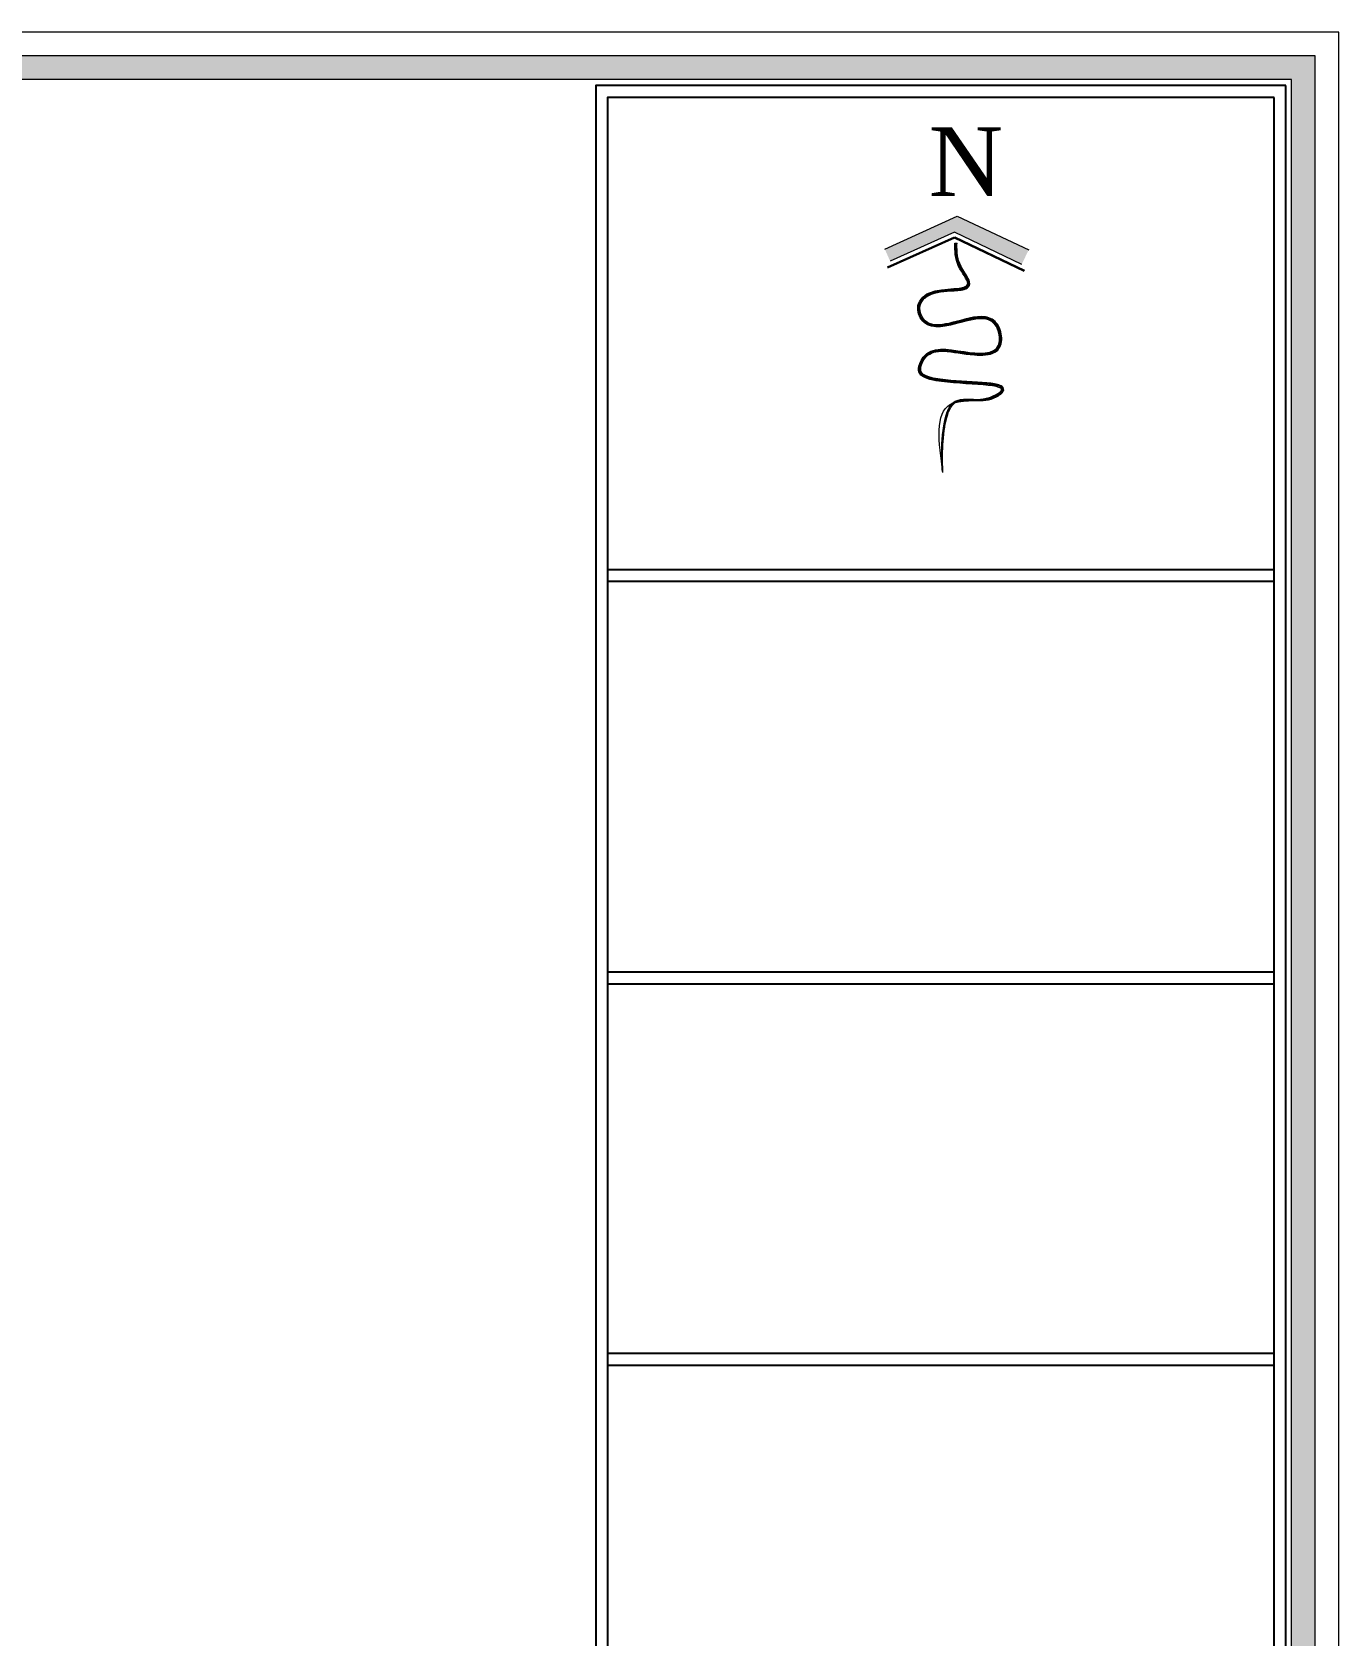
# Model space of a CAD drawing. Header units: metres. Extents: x -355 to 973, y -73 to 238.
# Drawn here: x -265.83 to -247.65, y 57.69 to 79.99 of the extents above; entities that cross this region are included whole.
import ezdxf

# ---------------------------------------------------------------- set-up
doc = ezdxf.new("R2010")
doc.units = ezdxf.units.M
doc.header["$LTSCALE"] = 3
doc.header["$MEASUREMENT"] = 0
doc.layers.add('05', color=21, linetype='Continuous', lineweight=5)
doc.styles.add('CCE02', font='naskhec.shx')

msp = doc.modelspace()

# ---------------------------------------------------------------- hatches: boundary and pattern name
at = {"layer": '05'}
h = msp.add_hatch(color=256, dxfattribs=at)
h.paths.add_polyline_path([(-247.979, 79.658), (-247.979, 34.121), (-313.564, 34.121), (-313.564, 79.658)])
h.paths.add_polyline_path([(-248.309, 34.452), (-313.233, 34.452), (-313.233, 79.328), (-248.309, 79.328)], flags=16)
at = {"layer": '05', "ltscale": 0.2}
msp.add_hatch(color=256, dxfattribs=at).paths.add_polyline_path([(-252.956, 77.427), (-253.965, 76.971), (-253.891, 76.805), (-252.993, 77.207), (-252.06, 76.759), (-251.963, 76.961)])

# ---------------------------------------------------------------- linework, layer by layer
for p, q in [((-257.82, 72.517), (-248.55, 72.517)), ((-257.82, 72.352), (-248.55, 72.352)), ((-257.82, 66.919), (-248.55, 66.919)), ((-257.82, 66.753), (-248.55, 66.753)), ((-257.82, 61.616), (-248.55, 61.616)), ((-257.82, 61.451), (-248.55, 61.451))]:
    msp.add_line(p, q)
for points in [[(-248.385, 79.245), (-257.986, 79.245), (-257.986, 35.206), (-248.385, 35.206)], [(-248.55, 79.079), (-257.82, 79.079), (-257.82, 35.371), (-248.55, 35.371)]]:
    msp.add_lwpolyline(points, close=True)
for p, q in [((-253.965, 76.971), (-252.956, 77.427)), ((-252.956, 77.427), (-251.963, 76.961)), ((-252.993, 77.207), (-253.891, 76.805)), ((-252.06, 76.759), (-252.993, 77.207)), ((-253, 77.139), (-253.934, 76.72)), ((-252.994, 77.125), (-253.928, 76.707)), ((-252.025, 76.66), (-252.994, 77.125)), ((-252.99, 77.052), (-252.96, 77.052)), ((-252.019, 76.673), (-252.987, 77.139))]:
    msp.add_line(p, q, dxfattribs=at)
at = {"layer": '05'}
for points in [[(-247.648, 79.989), (-313.894, 79.989), (-313.894, 33.791), (-247.648, 33.791)], [(-247.979, 79.658), (-313.564, 79.658), (-313.564, 34.121), (-247.979, 34.121)], [(-248.309, 79.328), (-313.233, 79.328), (-313.233, 34.452), (-248.309, 34.452)]]:
    msp.add_lwpolyline(points, close=True, dxfattribs=at)
at = {"layer": '05', "ltscale": 0.2, "start_tangent": (-0.038032, -0.999277)}
msp.add_spline([(-253.157, 73.866), (-253.052, 74.813), (-252.496, 74.914), (-252.37, 74.977), (-253.254, 75.141), (-253.49, 75.266), (-253.431, 75.469), (-252.863, 75.545), (-252.382, 75.633), (-252.433, 75.924), (-253.418, 75.949), (-253.507, 76.151), (-253.343, 76.365), (-252.812, 76.492), (-252.938, 76.731), (-252.99, 77.052)], degree=3, dxfattribs=at)
at = {"layer": '05', "ltscale": 0.2}
for points, knots in [([(-253.164, 73.878), (-253.171, 73.95), (-253.176, 74.069), (-253.168, 74.363), (-253.15, 74.546), (-253.078, 74.764), (-253.037, 74.826), (-252.88, 74.91), (-252.728, 74.869), (-252.5, 74.894), (-252.416, 74.928), (-252.333, 74.988), (-252.32, 75.017), (-252.351, 75.059), (-252.386, 75.069), (-252.481, 75.087), (-252.541, 75.093), (-252.749, 75.108), (-252.92, 75.115), (-253.185, 75.14), (-253.287, 75.154), (-253.438, 75.203), (-253.482, 75.24), (-253.483, 75.363), (-253.444, 75.444), (-253.349, 75.537), (-253.291, 75.558), (-253.113, 75.575), (-252.979, 75.548), (-252.735, 75.516), (-252.631, 75.506), (-252.471, 75.53), (-252.411, 75.559), (-252.348, 75.671), (-252.35, 75.756), (-252.399, 75.913), (-252.452, 75.974), (-252.587, 76.022), (-252.668, 76.016), (-252.947, 75.961), (-253.169, 75.869), (-253.377, 75.925), (-253.425, 75.961), (-253.49, 76.07), (-253.504, 76.137), (-253.473, 76.252), (-253.43, 76.304), (-253.247, 76.408), (-253.045, 76.4), (-252.862, 76.424), (-252.818, 76.44), (-252.792, 76.506), (-252.817, 76.553), (-252.882, 76.656), (-252.919, 76.713), (-252.981, 76.865), (-252.979, 76.957), (-252.978, 77.052)], [0.189313, 0.189313, 0.189313, 0.189313, 0.353922, 0.353922, 0.56065, 0.56065, 0.700594, 0.700594, 0.974313, 0.974313, 1.113902, 1.113902, 1.220353, 1.220353, 1.326805, 1.326805, 1.433256, 1.433256, 1.646158, 1.646158, 1.790642, 1.790642, 1.935127, 1.935127, 2.079611, 2.079611, 2.224095, 2.224095, 2.454194, 2.454194, 2.618094, 2.618094, 2.758426, 2.758426, 2.898757, 2.898757, 3.054019, 3.054019, 3.209281, 3.209281, 3.558313, 3.558313, 3.687504, 3.687504, 3.816696, 3.816696, 3.945888, 3.945888, 4.204271, 4.204271, 4.316406, 4.316406, 4.428542, 4.428542, 4.540677, 4.540677, 4.738855, 4.738855, 4.738855, 4.738855]), ([(-253.162, 73.878), (-253.169, 73.95), (-253.174, 74.068), (-253.166, 74.374), (-253.146, 74.571), (-253.069, 74.774), (-253.033, 74.825), (-252.942, 74.877), (-252.887, 74.884), (-252.746, 74.885), (-252.656, 74.874), (-252.49, 74.895), (-252.407, 74.931), (-252.333, 74.988), (-252.32, 75.014), (-252.343, 75.055), (-252.372, 75.066), (-252.446, 75.083), (-252.495, 75.089), (-252.711, 75.109), (-252.934, 75.115), (-253.246, 75.15), (-253.355, 75.168), (-253.464, 75.229), (-253.484, 75.264), (-253.477, 75.362), (-253.451, 75.421), (-253.385, 75.507), (-253.345, 75.533), (-253.201, 75.58), (-253.07, 75.562), (-252.785, 75.52), (-252.625, 75.496), (-252.443, 75.541), (-252.392, 75.576), (-252.345, 75.693), (-252.351, 75.773), (-252.399, 75.911), (-252.441, 75.963), (-252.548, 76.016), (-252.612, 76.02), (-252.748, 76.005), (-252.822, 75.986), (-253.045, 75.927), (-253.197, 75.883), (-253.365, 75.921), (-253.412, 75.951), (-253.481, 76.051), (-253.5, 76.115), (-253.481, 76.243), (-253.431, 76.307), (-253.276, 76.384), (-253.172, 76.396), (-252.992, 76.409), (-252.916, 76.411), (-252.827, 76.437), (-252.801, 76.459), (-252.798, 76.526), (-252.822, 76.564), (-252.876, 76.649), (-252.906, 76.696), (-252.977, 76.843), (-252.977, 76.939), (-252.977, 77.042), (-252.977, 77.047), (-252.977, 77.052)], [0.189313, 0.189313, 0.189313, 0.189313, 0.353816, 0.353816, 0.574556, 0.574556, 0.697001, 0.697001, 0.819445, 0.819445, 0.979694, 0.979694, 1.119662, 1.119662, 1.213675, 1.213675, 1.307689, 1.307689, 1.401702, 1.401702, 1.668689, 1.668689, 1.832704, 1.832704, 1.944014, 1.944014, 2.055324, 2.055324, 2.166634, 2.166634, 2.404596, 2.404596, 2.642559, 2.642559, 2.774394, 2.774394, 2.906229, 2.906229, 3.035085, 3.035085, 3.163941, 3.163941, 3.292797, 3.292797, 3.550508, 3.550508, 3.675423, 3.675423, 3.800337, 3.800337, 3.956292, 3.956292, 4.112246, 4.112246, 4.243947, 4.243947, 4.336692, 4.336692, 4.429436, 4.429436, 4.522181, 4.522181, 4.728501, 4.728501, 4.738855, 4.738855, 4.738855, 4.738855]), ([(-253.158, 73.879), (-253.165, 73.95), (-253.17, 74.068), (-253.163, 74.351), (-253.147, 74.522), (-253.08, 74.75), (-253.037, 74.818), (-252.923, 74.881), (-252.85, 74.881), (-252.689, 74.876), (-252.601, 74.869), (-252.446, 74.907), (-252.379, 74.942), (-252.324, 74.995), (-252.317, 75.022), (-252.343, 75.06), (-252.369, 75.069), (-252.433, 75.085), (-252.473, 75.091), (-252.642, 75.109), (-252.806, 75.115), (-253.131, 75.138), (-253.293, 75.155), (-253.443, 75.216), (-253.473, 75.245), (-253.479, 75.339), (-253.457, 75.4), (-253.394, 75.492), (-253.353, 75.524), (-253.26, 75.558), (-253.206, 75.563), (-253.025, 75.557), (-252.879, 75.525), (-252.644, 75.504), (-252.552, 75.503), (-252.411, 75.551), (-252.363, 75.606), (-252.341, 75.759), (-252.364, 75.853), (-252.45, 75.981), (-252.514, 76.012), (-252.734, 76.032), (-252.917, 75.959), (-253.184, 75.903), (-253.279, 75.896), (-253.42, 75.956), (-253.475, 76.033), (-253.499, 76.193), (-253.461, 76.269), (-253.314, 76.371), (-253.2, 76.388), (-252.983, 76.406), (-252.882, 76.402), (-252.802, 76.454), (-252.79, 76.484), (-252.807, 76.549), (-252.829, 76.584), (-252.889, 76.678), (-252.925, 76.738), (-252.962, 76.851), (-252.97, 76.906), (-252.973, 76.992), (-252.973, 77.022), (-252.972, 77.052)], [0.189313, 0.189313, 0.189313, 0.189313, 0.35339, 0.35339, 0.547288, 0.547288, 0.701753, 0.701753, 0.856219, 0.856219, 1.010684, 1.010684, 1.135826, 1.135826, 1.218652, 1.218652, 1.301478, 1.301478, 1.384304, 1.384304, 1.597474, 1.597474, 1.810645, 1.810645, 1.926907, 1.926907, 2.043169, 2.043169, 2.159431, 2.159431, 2.275693, 2.275693, 2.508217, 2.508217, 2.660141, 2.660141, 2.80795, 2.80795, 2.955758, 2.955758, 3.103567, 3.103567, 3.400285, 3.400285, 3.585095, 3.585095, 3.757667, 3.757667, 3.930239, 3.930239, 4.10281, 4.10281, 4.275382, 4.275382, 4.357402, 4.357402, 4.439423, 4.439423, 4.557699, 4.557699, 4.675975, 4.675975, 4.738855, 4.738855, 4.738855, 4.738855]), ([(-253.161, 73.879), (-253.168, 73.95), (-253.173, 74.067), (-253.166, 74.329), (-253.154, 74.474), (-253.1, 74.71), (-253.059, 74.799), (-252.946, 74.88), (-252.872, 74.884), (-252.704, 74.88), (-252.613, 74.872), (-252.457, 74.906), (-252.39, 74.94), (-252.335, 74.986), (-252.323, 75.003), (-252.329, 75.042), (-252.346, 75.054), (-252.387, 75.071), (-252.414, 75.078), (-252.542, 75.099), (-252.684, 75.106), (-252.983, 75.124), (-253.14, 75.135), (-253.357, 75.175), (-253.431, 75.199), (-253.484, 75.272), (-253.484, 75.319), (-253.448, 75.423), (-253.416, 75.472), (-253.344, 75.532), (-253.302, 75.549), (-253.118, 75.581), (-252.933, 75.533), (-252.628, 75.505), (-252.516, 75.506), (-252.389, 75.578), (-252.357, 75.633), (-252.349, 75.768), (-252.367, 75.844), (-252.446, 75.98), (-252.521, 76.014), (-252.69, 76.02), (-252.785, 75.997), (-253.005, 75.939), (-253.13, 75.902), (-253.308, 75.903), (-253.37, 75.92), (-253.465, 76.016), (-253.498, 76.094), (-253.485, 76.229), (-253.442, 76.291), (-253.274, 76.393), (-253.113, 76.398), (-252.918, 76.413), (-252.862, 76.418), (-252.802, 76.457), (-252.792, 76.486), (-252.81, 76.548), (-252.831, 76.582), (-252.888, 76.672), (-252.924, 76.729), (-252.963, 76.836), (-252.971, 76.889), (-252.976, 76.978), (-252.976, 77.015), (-252.975, 77.052)], [0.189313, 0.189313, 0.189313, 0.189313, 0.353024, 0.353024, 0.520061, 0.520061, 0.682191, 0.682191, 0.844322, 0.844322, 1.006453, 1.006453, 1.126512, 1.126512, 1.196676, 1.196676, 1.26684, 1.26684, 1.337003, 1.337003, 1.539258, 1.539258, 1.736251, 1.736251, 1.878661, 1.878661, 1.986363, 1.986363, 2.094066, 2.094066, 2.201768, 2.201768, 2.504095, 2.504095, 2.692244, 2.692244, 2.819008, 2.819008, 2.945772, 2.945772, 3.115402, 3.115402, 3.285033, 3.285033, 3.496858, 3.496858, 3.644232, 3.644232, 3.792621, 3.792621, 3.94101, 3.94101, 4.161025, 4.161025, 4.278782, 4.278782, 4.358444, 4.358444, 4.438106, 4.438106, 4.5497, 4.5497, 4.661295, 4.661295, 4.738855, 4.738855, 4.738855, 4.738855]), ([(-253.159, 73.879), (-253.166, 73.95), (-253.171, 74.068), (-253.164, 74.371), (-253.144, 74.567), (-253.063, 74.782), (-253.019, 74.836), (-252.906, 74.883), (-252.836, 74.883), (-252.681, 74.877), (-252.597, 74.872), (-252.444, 74.909), (-252.376, 74.946), (-252.327, 74.995), (-252.32, 75.016), (-252.336, 75.051), (-252.355, 75.061), (-252.401, 75.077), (-252.431, 75.083), (-252.536, 75.098), (-252.629, 75.104), (-252.932, 75.122), (-253.173, 75.132), (-253.402, 75.193), (-253.453, 75.217), (-253.487, 75.3), (-253.473, 75.365), (-253.413, 75.475), (-253.371, 75.514), (-253.275, 75.557), (-253.218, 75.564), (-253.011, 75.559), (-252.831, 75.514), (-252.57, 75.506), (-252.484, 75.515), (-252.376, 75.591), (-252.35, 75.652), (-252.352, 75.794), (-252.375, 75.871), (-252.452, 75.978), (-252.507, 76.006), (-252.694, 76.034), (-252.846, 75.981), (-253.143, 75.905), (-253.283, 75.881), (-253.439, 75.976), (-253.486, 76.057), (-253.495, 76.21), (-253.452, 76.281), (-253.305, 76.375), (-253.196, 76.39), (-253.011, 76.405), (-252.934, 76.407), (-252.84, 76.428), (-252.809, 76.444), (-252.79, 76.504), (-252.805, 76.539), (-252.85, 76.616), (-252.88, 76.659), (-252.953, 76.788), (-252.969, 76.87), (-252.974, 76.986), (-252.974, 77.019), (-252.974, 77.052)], [0.189313, 0.189313, 0.189313, 0.189313, 0.353486, 0.353486, 0.572346, 0.572346, 0.717565, 0.717565, 0.862784, 0.862784, 1.010907, 1.010907, 1.13908, 1.13908, 1.209511, 1.209511, 1.279942, 1.279942, 1.350373, 1.350373, 1.491234, 1.491234, 1.772958, 1.772958, 1.897262, 1.897262, 2.021566, 2.021566, 2.145871, 2.145871, 2.270175, 2.270175, 2.548681, 2.548681, 2.704077, 2.704077, 2.833096, 2.833096, 2.962114, 2.962114, 3.091132, 3.091132, 3.349169, 3.349169, 3.607206, 3.607206, 3.772468, 3.772468, 3.93773, 3.93773, 4.102992, 4.102992, 4.231715, 4.231715, 4.319308, 4.319308, 4.406901, 4.406901, 4.494493, 4.494493, 4.669581, 4.669581, 4.738855, 4.738855, 4.738855, 4.738855]), ([(-253.157, 73.866), (-253.161, 73.966), (-253.162, 74.068), (-253.156, 74.329), (-253.14, 74.469), (-253.086, 74.708), (-253.044, 74.795), (-252.933, 74.868), (-252.857, 74.87), (-252.681, 74.864), (-252.582, 74.856), (-252.426, 74.905), (-252.371, 74.935), (-252.32, 74.981), (-252.306, 75.004), (-252.318, 75.054), (-252.339, 75.067), (-252.382, 75.085), (-252.408, 75.092), (-252.502, 75.108), (-252.585, 75.114), (-252.862, 75.132), (-253.088, 75.141), (-253.348, 75.188), (-253.418, 75.212), (-253.467, 75.269), (-253.469, 75.305), (-253.445, 75.394), (-253.419, 75.442), (-253.358, 75.505), (-253.324, 75.524), (-253.244, 75.547), (-253.198, 75.551), (-253.022, 75.545), (-252.87, 75.51), (-252.61, 75.491), (-252.508, 75.493), (-252.374, 75.57), (-252.34, 75.635), (-252.336, 75.783), (-252.357, 75.865), (-252.438, 75.985), (-252.498, 76.017), (-252.704, 76.05), (-252.873, 75.987), (-253.152, 75.919), (-253.264, 75.903), (-253.387, 75.954), (-253.424, 75.989), (-253.474, 76.083), (-253.484, 76.138), (-253.461, 76.232), (-253.43, 76.275), (-253.304, 76.365), (-253.173, 76.38), (-252.979, 76.394), (-252.911, 76.395), (-252.828, 76.42), (-252.799, 76.437), (-252.777, 76.497), (-252.788, 76.531), (-252.821, 76.596), (-252.845, 76.63), (-252.902, 76.723), (-252.931, 76.78), (-252.958, 76.891), (-252.96, 76.946), (-252.961, 77.019), (-252.961, 77.036), (-252.96, 77.052)], [0.189313, 0.189313, 0.189313, 0.189313, 0.35204, 0.35204, 0.518958, 0.518958, 0.688008, 0.688008, 0.857059, 0.857059, 1.026109, 1.026109, 1.133451, 1.133451, 1.200141, 1.200141, 1.266831, 1.266831, 1.333521, 1.333521, 1.466902, 1.466902, 1.733663, 1.733663, 1.873395, 1.873395, 1.973948, 1.973948, 2.074502, 2.074502, 2.175056, 2.175056, 2.27561, 2.27561, 2.519105, 2.519105, 2.692756, 2.692756, 2.824722, 2.824722, 2.956688, 2.956688, 3.088654, 3.088654, 3.36881, 3.36881, 3.581833, 3.581833, 3.697233, 3.697233, 3.812633, 3.812633, 3.928033, 3.928033, 4.123262, 4.123262, 4.24303, 4.24303, 4.317028, 4.317028, 4.391025, 4.391025, 4.465023, 4.465023, 4.584607, 4.584607, 4.70419, 4.70419, 4.738855, 4.738855, 4.738855, 4.738855])]:
    msp.add_open_spline(points, degree=3, knots=knots, dxfattribs=at)

# ---------------------------------------------------------------- texts
at = {"layer": '05', "ltscale": 0.2, "insert": (-253.356, 78.662), "char_height": 0.95158, "width": 4.77666, "attachment_point": 1, "style": 'CCE02'}
msp.add_mtext('{\\f@Batang|b0|i0|c0|p18;N}', dxfattribs=at)

doc.saveas('drawing.dxf')
